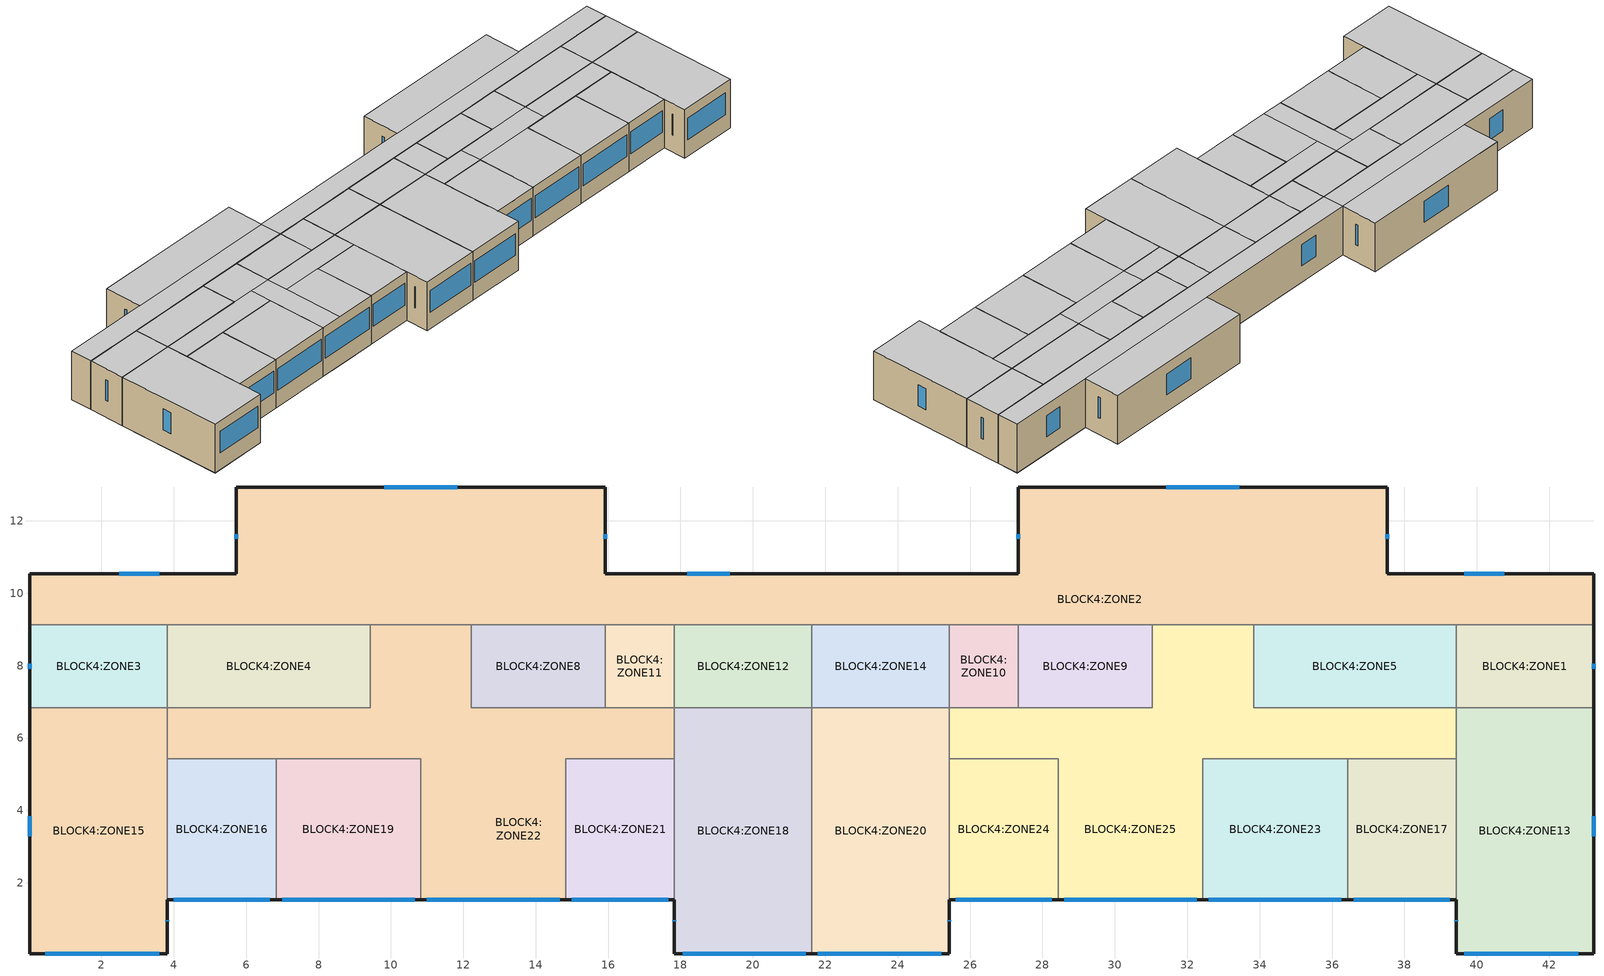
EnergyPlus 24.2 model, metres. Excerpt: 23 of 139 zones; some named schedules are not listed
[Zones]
BLOCK4:ZONE3
 floor to BLOCK3:ZONE3 (XIAN_Wenjiaoyuan_22_InternalFloor_Reversed_Rev): 3.82,6.83 0.03,6.83 0.03,9.14 3.82,9.14 z9.9
 wall outside (XIAN_Wenjiaoyuan_22_Wall): 0.03,9.14 0.03,6.83 z9.9:13.2
 wall to BLOCK4:ZONE4 (Project partition): 3.82,6.83 3.82,9.14 z9.9:13.2
 wall to BLOCK4:ZONE2 (Project partition): 3.82,9.14 0.03,9.14 z9.9:13.2
 wall to BLOCK4:ZONE15 (Project partition): 0.03,6.83 3.82,6.83 z9.9:13.2
 window (XIAN_Wenjiaoyuan_22_ExternalWindows - 1001): 0.03,8.05 0.03,7.92 z11.03:12.45
 ceiling to BLOCK5:ZONE3 (XIAN_Wenjiaoyuan_22_InternalFloor_Reversed): 0.03,6.83 3.82,6.83 3.82,9.14 0.03,9.14 z13.2
BLOCK4:ZONE4
 floor to BLOCK3:ZONE4 (XIAN_Wenjiaoyuan_22_InternalFloor_Reversed_Rev): 9.43,6.83 3.82,6.83 3.82,9.14 9.43,9.14 z9.9
 wall to BLOCK4:ZONE22 (Project partition_Rev): 3.82,6.83 9.43,6.83 9.43,9.14 z9.9:13.2
 wall to BLOCK4:ZONE2 (Project partition): 9.43,9.14 3.82,9.14 z9.9:13.2
 ceiling to BLOCK5:ZONE4 (XIAN_Wenjiaoyuan_22_InternalFloor_Reversed): 3.82,6.83 9.43,6.83 9.43,9.14 3.82,9.14 z13.2
BLOCK4:ZONE22
 floor to BLOCK3:ZONE22 (XIAN_Wenjiaoyuan_22_InternalFloor_Reversed_Rev): 14.83,1.53 12.23,1.53 12.23,5.43 14.83,5.43 z9.9; 17.83,5.43 12.23,5.43 12.23,6.83 17.83,6.83 z9.9; 12.23,6.83 9.43,6.83 9.43,9.14 12.23,9.14 z9.9; 10.83,5.43 3.82,5.43 3.82,6.83 10.82,6.83 z9.9; 12.23,1.53 10.83,1.53 10.82,6.83 12.23,6.83 z9.9
 wall outside (XIAN_Wenjiaoyuan_22_Wall): 10.83,1.53 14.83,1.53 z9.9:13.2
 wall to BLOCK4:ZONE8 (Project partition): 15.93,6.83 12.23,6.83 12.23,9.14 z9.9:13.2
 wall to BLOCK4:ZONE2 (Project partition): 12.23,9.14 9.43,9.14 z9.9:13.2
 wall to BLOCK4:ZONE15 (Project partition): 3.82,6.83 3.82,5.43 z9.9:13.2
 wall to BLOCK4:ZONE16 (Project partition): 3.82,5.43 6.83,5.43 z9.9:13.2
 wall to BLOCK4:ZONE19 (Project partition): 6.83,5.43 10.83,5.43 10.83,1.53 z9.9:13.2
 wall to BLOCK4:ZONE21 (Project partition): 14.83,1.53 14.83,5.43 17.83,5.43 z9.9:13.2
 wall to BLOCK4:ZONE18 (Project partition): 17.83,5.43 17.83,6.83 z9.9:13.2
 wall to BLOCK4:ZONE11 (Project partition): 17.83,6.83 15.93,6.83 z9.9:13.2
 window (XIAN_Wenjiaoyuan_22_ExternalWindows - 1001): 11,1.53 14.66,1.53 z11.03:12.5
 ceiling to BLOCK5:ZONE22 (XIAN_Wenjiaoyuan_22_InternalFloor_Reversed): 12.23,1.53 14.83,1.53 14.83,5.43 12.23,5.43 z13.2; 12.23,5.43 17.83,5.43 17.83,6.83 12.23,6.83 z13.2; 9.43,6.83 12.23,6.83 12.23,9.14 9.43,9.14 z13.2; 3.82,5.43 10.83,5.43 10.82,6.83 3.82,6.83 z13.2; 10.83,1.53 12.23,1.53 12.23,6.83 10.82,6.83 z13.2
BLOCK4:ZONE8
 floor to BLOCK3:ZONE8 (XIAN_Wenjiaoyuan_22_InternalFloor_Reversed_Rev): 15.93,6.83 12.23,6.83 12.23,9.14 15.93,9.14 z9.9
 wall to BLOCK4:ZONE11 (Project partition): 15.93,6.83 15.93,9.14 z9.9:13.2
 wall to BLOCK4:ZONE2 (Project partition): 15.93,9.14 12.23,9.14 z9.9:13.2
 ceiling to BLOCK5:ZONE8 (XIAN_Wenjiaoyuan_22_InternalFloor_Reversed): 12.23,6.83 15.93,6.83 15.93,9.14 12.23,9.14 z13.2
BLOCK4:ZONE11
 floor to BLOCK3:ZONE11 (XIAN_Wenjiaoyuan_22_InternalFloor_Reversed_Rev): 17.83,6.83 15.93,6.83 15.93,9.14 17.83,9.14 z9.9
 wall to BLOCK4:ZONE12 (Project partition): 17.83,6.83 17.83,9.14 z9.9:13.2
 wall to BLOCK4:ZONE2 (Project partition): 17.83,9.14 15.93,9.14 z9.9:13.2
 ceiling to BLOCK5:ZONE11 (XIAN_Wenjiaoyuan_22_InternalFloor_Reversed): 15.93,6.83 17.83,6.83 17.83,9.14 15.93,9.14 z13.2
BLOCK4:ZONE12
 floor to BLOCK3:ZONE12 (XIAN_Wenjiaoyuan_22_InternalFloor_Reversed_Rev): 21.63,6.83 17.83,6.83 17.83,9.14 21.63,9.14 z9.9
 wall to BLOCK4:ZONE14 (Project partition): 21.63,6.83 21.63,9.14 z9.9:13.2
 wall to BLOCK4:ZONE2 (Project partition): 21.63,9.14 17.83,9.14 z9.9:13.2
 wall to BLOCK4:ZONE18 (Project partition): 17.83,6.83 21.63,6.83 z9.9:13.2
 ceiling to BLOCK5:ZONE12 (XIAN_Wenjiaoyuan_22_InternalFloor_Reversed): 17.83,6.83 21.63,6.83 21.63,9.14 17.83,9.14 z13.2
BLOCK4:ZONE14
 floor to BLOCK3:ZONE14 (XIAN_Wenjiaoyuan_22_InternalFloor_Reversed_Rev): 25.43,6.83 21.63,6.83 21.63,9.14 25.43,9.14 z9.9
 wall to BLOCK4:ZONE10 (Project partition): 25.43,6.83 25.43,9.14 z9.9:13.2
 wall to BLOCK4:ZONE2 (Project partition): 25.43,9.14 21.63,9.14 z9.9:13.2
 wall to BLOCK4:ZONE20 (Project partition): 21.63,6.83 25.43,6.83 z9.9:13.2
 ceiling to BLOCK5:ZONE14 (XIAN_Wenjiaoyuan_22_InternalFloor_Reversed): 21.63,6.83 25.43,6.83 25.43,9.14 21.63,9.14 z13.2
BLOCK4:ZONE10
 floor to BLOCK3:ZONE10 (XIAN_Wenjiaoyuan_22_InternalFloor_Reversed_Rev): 27.33,6.83 25.43,6.83 25.43,9.14 27.33,9.14 z9.9
 wall to BLOCK4:ZONE9 (Project partition): 27.33,6.83 27.33,9.14 z9.9:13.2
 wall to BLOCK4:ZONE2 (Project partition): 27.33,9.14 25.43,9.14 z9.9:13.2
 wall to BLOCK4:ZONE25 (Project partition_Rev): 25.43,6.83 27.33,6.83 z9.9:13.2
 ceiling to BLOCK5:ZONE10 (XIAN_Wenjiaoyuan_22_InternalFloor_Reversed): 25.43,6.83 27.33,6.83 27.33,9.14 25.43,9.14 z13.2
BLOCK4:ZONE9
 floor to BLOCK3:ZONE9 (XIAN_Wenjiaoyuan_22_InternalFloor_Reversed_Rev): 31.03,6.83 27.33,6.83 27.33,9.14 31.03,9.14 z9.9
 wall to BLOCK4:ZONE25 (Project partition_Rev): 27.33,6.83 31.03,6.83 31.03,9.14 z9.9:13.2
 wall to BLOCK4:ZONE2 (Project partition): 31.03,9.14 27.33,9.14 z9.9:13.2
 ceiling to BLOCK5:ZONE9 (XIAN_Wenjiaoyuan_22_InternalFloor_Reversed): 27.33,6.83 31.03,6.83 31.03,9.14 27.33,9.14 z13.2
BLOCK4:ZONE25
 floor to BLOCK3:ZONE25 (XIAN_Wenjiaoyuan_22_InternalFloor_Reversed_Rev): 39.43,5.43 33.83,5.43 33.83,6.83 39.43,6.83 z9.9; 33.83,6.83 31.03,6.83 31.03,9.14 33.83,9.14 z9.9; 28.43,5.43 25.43,5.43 25.43,6.83 28.43,6.83 z9.9; 32.43,1.53 28.43,1.53 28.43,5.43 32.43,5.43 z9.9; 33.83,5.43 28.43,5.43 28.43,6.83 33.83,6.83 z9.9
 wall outside (XIAN_Wenjiaoyuan_22_Wall): 28.43,1.53 32.43,1.53 z9.9:13.2
 wall to BLOCK4:ZONE5 (Project partition): 39.43,6.83 33.83,6.83 33.83,9.14 z9.9:13.2
 wall to BLOCK4:ZONE2 (Project partition): 33.83,9.14 31.03,9.14 z9.9:13.2
 wall to BLOCK4:ZONE20 (Project partition): 25.43,6.83 25.43,5.43 z9.9:13.2
 wall to BLOCK4:ZONE24 (Project partition): 25.43,5.43 28.43,5.43 28.43,1.53 z9.9:13.2
 wall to BLOCK4:ZONE23 (Project partition): 32.43,1.53 32.43,5.43 36.43,5.43 z9.9:13.2
 wall to BLOCK4:ZONE17 (Project partition): 36.43,5.43 39.43,5.43 z9.9:13.2
 wall to BLOCK4:ZONE13 (Project partition): 39.43,5.43 39.43,6.83 z9.9:13.2
 window (XIAN_Wenjiaoyuan_22_ExternalWindows - 1001): 28.6,1.53 32.26,1.53 z11.03:12.5
 ceiling to BLOCK5:ZONE25 (XIAN_Wenjiaoyuan_22_InternalFloor_Reversed): 33.83,5.43 39.43,5.43 39.43,6.83 33.83,6.83 z13.2; 31.03,6.83 33.83,6.83 33.83,9.14 31.03,9.14 z13.2; 25.43,5.43 28.43,5.43 28.43,6.83 25.43,6.83 z13.2; 28.43,1.53 32.43,1.53 32.43,5.43 28.43,5.43 z13.2; 28.43,5.43 33.83,5.43 33.83,6.83 28.43,6.83 z13.2
BLOCK4:ZONE5
 floor to BLOCK3:ZONE5 (XIAN_Wenjiaoyuan_22_InternalFloor_Reversed_Rev): 39.43,6.83 33.83,6.83 33.83,9.14 39.43,9.14 z9.9
 wall to BLOCK4:ZONE1 (Project partition): 39.43,6.83 39.43,9.14 z9.9:13.2
 wall to BLOCK4:ZONE2 (Project partition): 39.43,9.14 33.83,9.14 z9.9:13.2
 ceiling to BLOCK5:ZONE5 (XIAN_Wenjiaoyuan_22_InternalFloor_Reversed): 33.83,6.83 39.43,6.83 39.43,9.14 33.83,9.14 z13.2
BLOCK4:ZONE1
 floor to BLOCK3:ZONE1 (XIAN_Wenjiaoyuan_22_InternalFloor_Reversed_Rev): 43.23,6.83 39.43,6.83 39.43,9.14 43.23,9.14 z9.9
 wall outside (XIAN_Wenjiaoyuan_22_Wall): 43.23,6.83 43.23,9.14 z9.9:13.2
 wall to BLOCK4:ZONE2 (Project partition): 43.23,9.14 39.43,9.14 z9.9:13.2
 wall to BLOCK4:ZONE13 (Project partition): 39.43,6.83 43.23,6.83 z9.9:13.2
 window (XIAN_Wenjiaoyuan_22_ExternalWindows - 1001): 43.23,7.92 43.23,8.05 z11.03:12.45
 ceiling to BLOCK5:ZONE1 (XIAN_Wenjiaoyuan_22_InternalFloor_Reversed): 39.43,6.83 43.23,6.83 43.23,9.14 39.43,9.14 z13.2
BLOCK4:ZONE15
 floor to BLOCK3:ZONE15 (XIAN_Wenjiaoyuan_22_InternalFloor_Reversed_Rev): 3.82,0.03 0.03,0.03 0.03,6.83 3.82,6.83 z9.9
 wall outside (XIAN_Wenjiaoyuan_22_Wall): 0.03,6.83 0.03,0.03 3.82,0.03 3.82,1.53 z9.9:13.2
 wall to BLOCK4:ZONE16 (Project partition): 3.82,1.53 3.82,5.43 z9.9:13.2
 window (XIAN_Wenjiaoyuan_22_ExternalWindows - 1001): 0.03,3.84 0.03,3.28 / 3.82,0.93 3.82,0.97 z11.03:12.45; 0.46,0.03 3.6,0.03 z11.03:12.51
 ceiling to BLOCK5:ZONE15 (XIAN_Wenjiaoyuan_22_InternalFloor_Reversed): 0.03,0.03 3.82,0.03 3.82,6.83 0.03,6.83 z13.2
BLOCK4:ZONE18
 floor to BLOCK3:ZONE18 (XIAN_Wenjiaoyuan_22_InternalFloor_Reversed_Rev): 21.63,0.03 17.83,0.03 17.83,6.83 21.63,6.83 z9.9
 wall outside (XIAN_Wenjiaoyuan_22_Wall): 17.83,1.53 17.83,0.03 21.63,0.03 z9.9:13.2
 wall to BLOCK4:ZONE20 (Project partition): 21.63,0.03 21.63,6.83 z9.9:13.2
 wall to BLOCK4:ZONE21 (Project partition): 17.83,5.43 17.83,1.53 z9.9:13.2
 window (XIAN_Wenjiaoyuan_22_ExternalWindows - 1001): 17.83,0.97 17.83,0.93 z11.03:12.45; 18.06,0.03 21.46,0.03 z11.03:12.5
 ceiling to BLOCK5:ZONE18 (XIAN_Wenjiaoyuan_22_InternalFloor_Reversed): 17.83,0.03 21.63,0.03 21.63,6.83 17.83,6.83 z13.2
BLOCK4:ZONE20
 floor to BLOCK3:ZONE20 (XIAN_Wenjiaoyuan_22_InternalFloor_Reversed_Rev): 25.43,0.03 21.63,0.03 21.63,6.83 25.43,6.83 z9.9
 wall outside (XIAN_Wenjiaoyuan_22_Wall): 21.63,0.03 25.43,0.03 25.43,1.53 z9.9:13.2
 wall to BLOCK4:ZONE24 (Project partition): 25.43,1.53 25.43,5.43 z9.9:13.2
 window (XIAN_Wenjiaoyuan_22_ExternalWindows - 1001): 21.8,0.03 25.2,0.03 z11.03:12.5; 25.43,0.93 25.43,0.97 z11.03:12.45
 ceiling to BLOCK5:ZONE20 (XIAN_Wenjiaoyuan_22_InternalFloor_Reversed): 21.63,0.03 25.43,0.03 25.43,6.83 21.63,6.83 z13.2
BLOCK4:ZONE13
 floor to BLOCK3:ZONE13 (XIAN_Wenjiaoyuan_22_InternalFloor_Reversed_Rev): 43.23,0.03 39.43,0.03 39.43,6.83 43.23,6.83 z9.9
 wall outside (XIAN_Wenjiaoyuan_22_Wall): 39.43,1.53 39.43,0.03 43.23,0.03 43.23,6.83 z9.9:13.2
 wall to BLOCK4:ZONE17 (Project partition): 39.43,5.43 39.43,1.53 z9.9:13.2
 window (XIAN_Wenjiaoyuan_22_ExternalWindows - 1001): 43.23,3.28 43.23,3.84 / 39.43,0.97 39.43,0.93 z11.03:12.45; 39.66,0.03 42.8,0.03 z11.03:12.51
 ceiling to BLOCK5:ZONE13 (XIAN_Wenjiaoyuan_22_InternalFloor_Reversed): 39.43,0.03 43.23,0.03 43.23,6.83 39.43,6.83 z13.2
BLOCK4:ZONE16
 floor to BLOCK3:ZONE16 (XIAN_Wenjiaoyuan_22_InternalFloor_Reversed_Rev): 6.83,1.53 3.82,1.53 3.82,5.43 6.83,5.43 z9.9
 wall outside (XIAN_Wenjiaoyuan_22_Wall): 3.82,1.53 6.83,1.53 z9.9:13.2
 wall to BLOCK4:ZONE19 (Project partition): 6.83,1.53 6.83,5.43 z9.9:13.2
 window (XIAN_Wenjiaoyuan_22_ExternalWindows - 1001): 3.99,1.53 6.66,1.53 z11.03:12.52
 ceiling to BLOCK5:ZONE16 (XIAN_Wenjiaoyuan_22_InternalFloor_Reversed): 3.82,1.53 6.83,1.53 6.83,5.43 3.82,5.43 z13.2
BLOCK4:ZONE19
 floor to BLOCK3:ZONE19 (XIAN_Wenjiaoyuan_22_InternalFloor_Reversed_Rev): 10.83,1.53 6.83,1.53 6.83,5.43 10.83,5.43 z9.9
 wall outside (XIAN_Wenjiaoyuan_22_Wall): 6.83,1.53 10.83,1.53 z9.9:13.2
 window (XIAN_Wenjiaoyuan_22_ExternalWindows - 1001): 7,1.53 10.66,1.53 z11.03:12.5
 ceiling to BLOCK5:ZONE19 (XIAN_Wenjiaoyuan_22_InternalFloor_Reversed): 6.83,1.53 10.83,1.53 10.83,5.43 6.83,5.43 z13.2
BLOCK4:ZONE21
 floor to BLOCK3:ZONE21 (XIAN_Wenjiaoyuan_22_InternalFloor_Reversed_Rev): 17.83,1.53 14.83,1.53 14.83,5.43 17.83,5.43 z9.9
 wall outside (XIAN_Wenjiaoyuan_22_Wall): 14.83,1.53 17.83,1.53 z9.9:13.2
 window (XIAN_Wenjiaoyuan_22_ExternalWindows - 1001): 15,1.53 17.66,1.53 z11.03:12.52
 ceiling to BLOCK5:ZONE21 (XIAN_Wenjiaoyuan_22_InternalFloor_Reversed): 14.83,1.53 17.83,1.53 17.83,5.43 14.83,5.43 z13.2
BLOCK4:ZONE24
 floor to BLOCK3:ZONE24 (XIAN_Wenjiaoyuan_22_InternalFloor_Reversed_Rev): 28.43,1.53 25.43,1.53 25.43,5.43 28.43,5.43 z9.9
 wall outside (XIAN_Wenjiaoyuan_22_Wall): 25.43,1.53 28.43,1.53 z9.9:13.2
 window (XIAN_Wenjiaoyuan_22_ExternalWindows - 1001): 25.6,1.53 28.26,1.53 z11.03:12.52
 ceiling to BLOCK5:ZONE24 (XIAN_Wenjiaoyuan_22_InternalFloor_Reversed): 25.43,1.53 28.43,1.53 28.43,5.43 25.43,5.43 z13.2
BLOCK4:ZONE23
 floor to BLOCK3:ZONE23 (XIAN_Wenjiaoyuan_22_InternalFloor_Reversed_Rev): 36.43,1.53 32.43,1.53 32.43,5.43 36.43,5.43 z9.9
 wall outside (XIAN_Wenjiaoyuan_22_Wall): 32.43,1.53 36.43,1.53 z9.9:13.2
 wall to BLOCK4:ZONE17 (Project partition): 36.43,1.53 36.43,5.43 z9.9:13.2
 window (XIAN_Wenjiaoyuan_22_ExternalWindows - 1001): 32.6,1.53 36.26,1.53 z11.03:12.5
 ceiling to BLOCK5:ZONE23 (XIAN_Wenjiaoyuan_22_InternalFloor_Reversed): 32.43,1.53 36.43,1.53 36.43,5.43 32.43,5.43 z13.2
BLOCK4:ZONE17
 floor to BLOCK3:ZONE17 (XIAN_Wenjiaoyuan_22_InternalFloor_Reversed_Rev): 39.43,1.53 36.43,1.53 36.43,5.43 39.43,5.43 z9.9
 wall outside (XIAN_Wenjiaoyuan_22_Wall): 36.43,1.53 39.43,1.53 z9.9:13.2
 window (XIAN_Wenjiaoyuan_22_ExternalWindows - 1001): 36.6,1.53 39.26,1.53 z11.03:12.52
 ceiling to BLOCK5:ZONE17 (XIAN_Wenjiaoyuan_22_InternalFloor_Reversed): 36.43,1.53 39.43,1.53 39.43,5.43 36.43,5.43 z13.2
BLOCK4:ZONE2
 floor to BLOCK3:ZONE2 (XIAN_Wenjiaoyuan_22_InternalFloor_Reversed_Rev): 37.53,10.54 27.33,10.54 27.33,12.94 37.53,12.94 z9.9; 43.23,9.14 15.93,9.14 15.93,10.54 43.23,10.54 z9.9; 15.93,10.54 5.73,10.54 5.73,12.94 15.93,12.94 z9.9; 15.93,9.14 0.03,9.14 0.03,10.54 15.93,10.54 z9.9
 wall outside (XIAN_Wenjiaoyuan_22_Wall): 43.23,9.14 43.23,10.54 37.53,10.54 37.53,12.94 27.33,12.94 27.33,10.54 15.93,10.54 15.93,12.94 5.73,12.94 5.73,10.54 0.03,10.54 0.03,9.14 z9.9:13.2
 window (XIAN_Wenjiaoyuan_22_ExternalWindows - 1001): 40.76,10.54 39.66,10.54 / 37.53,11.5 37.53,11.63 / 33.44,12.94 31.42,12.94 / 27.33,11.63 27.33,11.5 / 15.93,11.5 15.93,11.63 / 11.84,12.94 9.81,12.94 / 5.73,11.63 5.73,11.5 / 3.6,10.54 2.49,10.54 z11.03:12.45
 window x2 (XIAN_Wenjiaoyuan_22_ExternalWindows - 1001): 19.37,10.54 18.19,10.54 z11.03:12.45
 ceiling to BLOCK5:ZONE2 (XIAN_Wenjiaoyuan_22_InternalFloor_Reversed): 27.33,10.54 37.53,10.54 37.53,12.94 27.33,12.94 z13.2; 15.93,9.14 43.23,9.14 43.23,10.54 15.93,10.54 z13.2; 5.73,10.54 15.93,10.54 15.93,12.94 5.73,12.94 z13.2; 0.03,9.14 15.93,9.14 15.93,10.54 0.03,10.54 z13.2
[Site:Location]
XIAN_Wenjiaoyuan_22 (01-01:31-12)  (01-01:31-12): Latitude {deg}=34.3; Longitude {deg}=108.93; Time Zone {hr}=8; Elevation {m}=479
[Site:GroundTemperature:BuildingSurface]
18, 18, 18, 18, 18, 18, 18, 18, 18, 18, 18, 18
[Site:GroundTemperature:Deep]
14, 14, 14, 14, 14, 14, 14, 14, 14, 14, 14, 14
[Site:GroundTemperature:Shallow]
14, 14, 14, 14, 14, 14, 14, 14, 14, 14, 14, 14
[Site:GroundTemperature:FCfactorMethod]
2.95, 1.86, 3.8, 6.83, 14.77, 20.89, 25.02, 26.28, 24.14, 19.38, 13.03, 7.13
[Site:GroundReflectance]
0.2, 0.2, 0.2, 0.2, 0.2, 0.2, 0.2, 0.2, 0.2, 0.2, 0.2, 0.2
[Site:GroundReflectance:SnowModifier]
2, 2
[SizingPeriod:DesignDay] Day of Month=15; Day Type=SummerDesignDay; Humidity Condition Type=WetBulb; Barometric Pressure {Pa}=95701.4; Wind Speed {m/s}=0; Wind Direction {deg}=0; Rain Indicator=No; Snow Indicator=No; Daylight Saving Time Indicator=No; Solar Model Indicator=ASHRAEClearSky; Sky Clearness=0.98
Name | Month | Maximum Dry-Bulb Temperature {C} | Daily Dry-Bulb Temperature Range {deltaC} | Wetbulb or DewPoint at Maximum Dry-Bulb {C}
Summer Design Day in XIAN_Wenjiaoyuan_22 (01-01:31-12) Jun | 6 | 38.1 | 15 | 20.8
Summer Design Day in XIAN_Wenjiaoyuan_22 (01-01:31-12) Jul | 7 | 37.8 | 12.1 | 24
Summer Design Day in XIAN_Wenjiaoyuan_22 (01-01:31-12) Aug | 8 | 36 | 10.7 | 25.3
Summer Design Day in XIAN_Wenjiaoyuan_22 (01-01:31-12) Sep | 9 | 34.2 | 12.2 | 23.4
[Site:Precipitation]
Precipitation Model Type=ScheduleAndDesignLevel; Design Level for Total Annual Precipitation {m/yr}=0.75; Precipitation Rates Schedule=Site Precipitation Schedule; Average Total Annual Precipitation {m/yr}=0.75
[Building]
Building 1: North Axis {deg}=0; Terrain=Suburbs; Loads Convergence Tolerance Value {W}=.04; Temperature Convergence Tolerance Value {deltaC}=.4; Solar Distribution=FullExterior; Maximum Number of Warmup Days=25; Minimum Number of Warmup Days=6
[Material:NoMass] Roughness=Rough; Thermal Resistance {m2-K/W}=.15; Thermal Absorptance=0.9; Solar Absorptance=0.7; Visible Absorptance=0.7
5_RVAL_2; 6_RVAL_2
[Construction]
XIAN_Wenjiaoyuan_22_InternalFloor_Reversed: XIAN_Wenjiaoyuan_22_InternalFloor_1_.02, XIAN_Wenjiaoyuan_22_InternalFloor_3_.1, XIAN_Wenjiaoyuan_22_InternalFloor_2_.12, XIAN_Wenjiaoyuan_22_InternalFloor_1_.03, XIAN_Wenjiaoyuan_22_InternalFloor_1_.02
XIAN_Wenjiaoyuan_22_InternalFloor_Reversed_Rev: XIAN_Wenjiaoyuan_22_InternalFloor_1_.02, XIAN_Wenjiaoyuan_22_InternalFloor_1_.03, XIAN_Wenjiaoyuan_22_InternalFloor_2_.12, XIAN_Wenjiaoyuan_22_InternalFloor_3_.1, XIAN_Wenjiaoyuan_22_InternalFloor_1_.02
Project partition: Gypsum Plasterboard_.025, 5_RVAL_2, Gypsum Plasterboard_.025
Project partition_Rev: Gypsum Plasterboard_.025, 6_RVAL_2, Gypsum Plasterboard_.025
XIAN_Wenjiaoyuan_22_Wall: XIAN_Wenjiaoyuan_22_Wall_1_.1, XIAN_Wenjiaoyuan_22_Wall_2_.02, XIAN_Wenjiaoyuan_22_Wall_3_.2, XIAN_Wenjiaoyuan_22_Wall_4_.015
XIAN_Wenjiaoyuan_22_ExternalWindows - 1001: Simple XIAN_Wenjiaoyuan_22_ExternalWindows - 1001
[Material] Roughness=Rough
Name | Thickness {m} | Conductivity {W/m-K} | Density {kg/m3} | Specific Heat {J/kg-K} | Thermal Absorptance | Solar Absorptance | Visible Absorptance
XIAN_Wenjiaoyuan_22_InternalFloor_1_.02 | .02 | 1.28 | 2100 | 840 | .9 | .6 | .6
XIAN_Wenjiaoyuan_22_InternalFloor_3_.1 | .1 | .041 | 500 | 840 | .9 | .6 | .6
XIAN_Wenjiaoyuan_22_InternalFloor_2_.12 | .12 | 1.74 | 500 | 840 | .9 | .6 | .6
XIAN_Wenjiaoyuan_22_InternalFloor_1_.03 | .03 | 1.28 | 2100 | 840 | .9 | .6 | .6
Gypsum Plasterboard_.025 | .025 | 0.25 | 900 | 1000 | 0.9 | 0.5 | 0.5
XIAN_Wenjiaoyuan_22_Wall_1_.1 | .1 | .041 | 1700 | 800 | .9 | .7 | .7
XIAN_Wenjiaoyuan_22_Wall_2_.02 | .02 | 1.28 | 35 | 1400 | .9 | .6 | .6
XIAN_Wenjiaoyuan_22_Wall_3_.2 | .2 | 1.74 | 1400 | 1000 | .9 | .6 | .6
XIAN_Wenjiaoyuan_22_Wall_4_.015 | .015 | 1.28 | 1000 | 1000 | .9 | .5 | .5
[WindowMaterial:SimpleGlazingSystem]
Simple XIAN_Wenjiaoyuan_22_ExternalWindows - 1001: U-Factor {W/m2-K}=1.76; Solar Heat Gain Coefficient=.33; Visible Transmittance=.8
[Zone] Type=1; Multiplier=1; Zone Inside Convection Algorithm=TARP; Part of Total Floor Area=Yes
Name | Volume {m3} | Floor Area {m2}
BLOCK4:ZONE3 | 21.9668 | 7.2979
BLOCK4:ZONE4 | 35.3248 | 11.7358
BLOCK4:ZONE22 | 112.6766 | 37.4341
BLOCK4:ZONE8 | 23.0076 | 7.6437
BLOCK4:ZONE11 | 11.3642 | 3.7755
BLOCK4:ZONE12 | 23.6386 | 7.8533
BLOCK4:ZONE14 | 23.6692 | 7.8635
BLOCK4:ZONE10 | 11.3336 | 3.7653
BLOCK4:ZONE9 | 23.0384 | 7.6539
BLOCK4:ZONE25 | 112.6033 | 37.4097
BLOCK4:ZONE5 | 35.2967 | 11.7265
BLOCK4:ZONE1 | 21.96 | 7.2957
BLOCK4:ZONE15 | 64.0793 | 21.2888
BLOCK4:ZONE18 | 69.0619 | 22.9441
BLOCK4:ZONE20 | 69.1091 | 22.9598
BLOCK4:ZONE13 | 64.0591 | 21.2821
BLOCK4:ZONE16 | 29.9622 | 9.9542
BLOCK4:ZONE19 | 40.4119 | 13.4259
BLOCK4:ZONE21 | 29.919 | 9.9399
BLOCK4:ZONE24 | 29.9377 | 9.9461
BLOCK4:ZONE23 | 40.442 | 13.4359
BLOCK4:ZONE17 | 29.9297 | 9.9434
BLOCK4:ZONE2 | 264.3602 | 87.8273
[PEOPLE] Number of People Calculation Method=People/Area; Fraction Radiant=.3; Sensible Heat Fraction=AutoCalculate; Carbon Dioxide Generation Rate {m3/s-W}=3.82e-08; Enable ASHRAE 55 Comfort Warnings=No; Mean Radiant Temperature Calculation Type=EnclosureAveraged; Work Efficiency Schedule=Work efficiency; Clothing Insulation Calculation Method=ClothingInsulationSchedule; Air Velocity Schedule=Default Air Velocity for Comfort Calculations
Name | Zone or ZoneList or Space or SpaceList | Number of People Schedule | People per Floor Area {person/m2} | Activity Level Schedule | Clothing Insulation Schedule
People BLOCK4:ZONE3 | BLOCK4:ZONE3 | Dwell_DomBath_Occ | 0.0187368 | Activity Schedule 6284 | Clothing Schedule 6284
People BLOCK4:ZONE4 | BLOCK4:ZONE4 | Dwell_DomKitchen_Occ | 0.0237037 | Activity Schedule 6291 | Clothing Schedule 6291
People BLOCK4:ZONE22 | BLOCK4:ZONE22 | Dwell_DomLounge_Occ | 0.0187563 | Activity Schedule 6298 | Clothing Schedule 6298
People BLOCK4:ZONE8 | BLOCK4:ZONE8 | Dwell_DomBed_Occ | 0.0229388 | Activity Schedule 6315 | Clothing Schedule 6315
People BLOCK4:ZONE11 | BLOCK4:ZONE11 | Dwell_DomToilet_Occ | 0.0243172 | Activity Schedule 6322 | Clothing Schedule 6322
People BLOCK4:ZONE12 | BLOCK4:ZONE12 | Dwell_DomBath_Occ | 0.0187368 | Activity Schedule 6329 | Clothing Schedule 6329
People BLOCK4:ZONE14 | BLOCK4:ZONE14 | Dwell_DomBath_Occ | 0.0187368 | Activity Schedule 6336 | Clothing Schedule 6336
People BLOCK4:ZONE10 | BLOCK4:ZONE10 | Dwell_DomToilet_Occ | 0.0243172 | Activity Schedule 6343 | Clothing Schedule 6343
People BLOCK4:ZONE9 | BLOCK4:ZONE9 | Dwell_DomBed_Occ | 0.0229388 | Activity Schedule 6350 | Clothing Schedule 6350
People BLOCK4:ZONE25 | BLOCK4:ZONE25 | Dwell_DomLounge_Occ | 0.0187563 | Activity Schedule 6357 | Clothing Schedule 6357
People BLOCK4:ZONE5 | BLOCK4:ZONE5 | Dwell_DomKitchen_Occ | 0.0237037 | Activity Schedule 6374 | Clothing Schedule 6374
People BLOCK4:ZONE1 | BLOCK4:ZONE1 | Dwell_DomBath_Occ | 0.0187368 | Activity Schedule 6381 | Clothing Schedule 6381
People BLOCK4:ZONE15 | BLOCK4:ZONE15 | Dwell_DomBed_Occ | 0.0229388 | Activity Schedule 6388 | Clothing Schedule 6388
People BLOCK4:ZONE18 | BLOCK4:ZONE18 | Dwell_DomBed_Occ | 0.0229388 | Activity Schedule 6397 | Clothing Schedule 6397
People BLOCK4:ZONE20 | BLOCK4:ZONE20 | Dwell_DomBed_Occ | 0.0229388 | Activity Schedule 6406 | Clothing Schedule 6406
People BLOCK4:ZONE13 | BLOCK4:ZONE13 | Dwell_DomBed_Occ | 0.0229388 | Activity Schedule 6415 | Clothing Schedule 6415
People BLOCK4:ZONE16 | BLOCK4:ZONE16 | Dwell_DomBed_Occ | 0.0229388 | Activity Schedule 6424 | Clothing Schedule 6424
People BLOCK4:ZONE19 | BLOCK4:ZONE19 | Dwell_DomDining_Occ | .0169163 | Activity Schedule 6431 | Clothing Schedule 6431
People BLOCK4:ZONE21 | BLOCK4:ZONE21 | Dwell_DomBed_Occ | 0.0229388 | Activity Schedule 6438 | Clothing Schedule 6438
People BLOCK4:ZONE24 | BLOCK4:ZONE24 | Dwell_DomBed_Occ | 0.0229388 | Activity Schedule 6445 | Clothing Schedule 6445
People BLOCK4:ZONE23 | BLOCK4:ZONE23 | Dwell_DomDining_Occ | .0169163 | Activity Schedule 6452 | Clothing Schedule 6452
People BLOCK4:ZONE17 | BLOCK4:ZONE17 | Dwell_DomBed_Occ | 0.0229388 | Activity Schedule 6459 | Clothing Schedule 6459
[Lights] Design Level Calculation Method=Watts/Area; Return Air Fraction=0; Fraction Radiant=.42; Fraction Visible=.18; Fraction Replaceable=1
Name | Zone or ZoneList or Space or SpaceList | Schedule | Watts per Floor Area {W/m2}
BLOCK4:ZONE3 General lighting | BLOCK4:ZONE3 | Dwell_DomBath_Light | 7.5
BLOCK4:ZONE4 General lighting | BLOCK4:ZONE4 | Dwell_DomKitchen_Light | 7.5
BLOCK4:ZONE22 General lighting | BLOCK4:ZONE22 | Dwell_DomLounge_Light | 2.5
BLOCK4:ZONE8 General lighting | BLOCK4:ZONE8 | Dwell_DomBed_Light | 5
BLOCK4:ZONE11 General lighting | BLOCK4:ZONE11 | Dwell_DomToilet_Light | 5
BLOCK4:ZONE12 General lighting | BLOCK4:ZONE12 | Dwell_DomBath_Light | 7.5
BLOCK4:ZONE14 General lighting | BLOCK4:ZONE14 | Dwell_DomBath_Light | 7.5
BLOCK4:ZONE10 General lighting | BLOCK4:ZONE10 | Dwell_DomToilet_Light | 5
BLOCK4:ZONE9 General lighting | BLOCK4:ZONE9 | Dwell_DomBed_Light | 5
BLOCK4:ZONE25 General lighting | BLOCK4:ZONE25 | Dwell_DomLounge_Light | 2.5
BLOCK4:ZONE5 General lighting | BLOCK4:ZONE5 | Dwell_DomKitchen_Light | 7.5
BLOCK4:ZONE1 General lighting | BLOCK4:ZONE1 | Dwell_DomBath_Light | 7.5
BLOCK4:ZONE15 General lighting | BLOCK4:ZONE15 | Dwell_DomBed_Light | 5
BLOCK4:ZONE18 General lighting | BLOCK4:ZONE18 | Dwell_DomBed_Light | 5
BLOCK4:ZONE20 General lighting | BLOCK4:ZONE20 | Dwell_DomBed_Light | 5
BLOCK4:ZONE13 General lighting | BLOCK4:ZONE13 | Dwell_DomBed_Light | 5
BLOCK4:ZONE16 General lighting | BLOCK4:ZONE16 | Dwell_DomBed_Light | 5
BLOCK4:ZONE19 General lighting | BLOCK4:ZONE19 | Dwell_DomDining_Light | 2.5
BLOCK4:ZONE21 General lighting | BLOCK4:ZONE21 | Dwell_DomBed_Light | 5
BLOCK4:ZONE24 General lighting | BLOCK4:ZONE24 | Dwell_DomBed_Light | 5
BLOCK4:ZONE23 General lighting | BLOCK4:ZONE23 | Dwell_DomDining_Light | 2.5
BLOCK4:ZONE17 General lighting | BLOCK4:ZONE17 | Dwell_DomBed_Light | 5
BLOCK4:ZONE2 General lighting | BLOCK4:ZONE2 | 8:00 - 18:00 Mon - Sat | 7.5
[OtherEquipment] Fuel Type=Electricity; Design Level Calculation Method=Watts/Area; Fraction Latent=0; Fraction Radiant=.2; Fraction Lost=0; Carbon Dioxide Generation Rate {m3/s-W}=0
Name | Zone or ZoneList or Space or SpaceList | Schedule | Power per Floor Area {W/m2}
BLOCK4:ZONE3 Equipment gain | BLOCK4:ZONE3 | Dwell_DomBath_Equip | 1.67
BLOCK4:ZONE4 Equipment gain | BLOCK4:ZONE4 | Dwell_DomKitchen_Equip | 30.28
BLOCK4:ZONE22 Equipment gain | BLOCK4:ZONE22 | Dwell_DomLounge_Equip | 3.9
BLOCK4:ZONE8 Equipment gain | BLOCK4:ZONE8 | Dwell_DomBed_Equip | 3.58
BLOCK4:ZONE11 Equipment gain | BLOCK4:ZONE11 | Dwell_DomToilet_Equip | 1.61
BLOCK4:ZONE12 Equipment gain | BLOCK4:ZONE12 | Dwell_DomBath_Equip | 1.67
BLOCK4:ZONE14 Equipment gain | BLOCK4:ZONE14 | Dwell_DomBath_Equip | 1.67
BLOCK4:ZONE10 Equipment gain | BLOCK4:ZONE10 | Dwell_DomToilet_Equip | 1.61
BLOCK4:ZONE9 Equipment gain | BLOCK4:ZONE9 | Dwell_DomBed_Equip | 3.58
BLOCK4:ZONE25 Equipment gain | BLOCK4:ZONE25 | Dwell_DomLounge_Equip | 3.9
BLOCK4:ZONE5 Equipment gain | BLOCK4:ZONE5 | Dwell_DomKitchen_Equip | 30.28
BLOCK4:ZONE1 Equipment gain | BLOCK4:ZONE1 | Dwell_DomBath_Equip | 1.67
BLOCK4:ZONE15 Equipment gain | BLOCK4:ZONE15 | Dwell_DomBed_Equip | 3.58
BLOCK4:ZONE18 Equipment gain | BLOCK4:ZONE18 | Dwell_DomBed_Equip | 3.58
BLOCK4:ZONE20 Equipment gain | BLOCK4:ZONE20 | Dwell_DomBed_Equip | 3.58
BLOCK4:ZONE13 Equipment gain | BLOCK4:ZONE13 | Dwell_DomBed_Equip | 3.58
BLOCK4:ZONE16 Equipment gain | BLOCK4:ZONE16 | Dwell_DomBed_Equip | 3.58
BLOCK4:ZONE19 Equipment gain | BLOCK4:ZONE19 | Dwell_DomDining_Equip | 3.06
BLOCK4:ZONE21 Equipment gain | BLOCK4:ZONE21 | Dwell_DomBed_Equip | 3.58
BLOCK4:ZONE24 Equipment gain | BLOCK4:ZONE24 | Dwell_DomBed_Equip | 3.58
BLOCK4:ZONE23 Equipment gain | BLOCK4:ZONE23 | Dwell_DomDining_Equip | 3.06
BLOCK4:ZONE17 Equipment gain | BLOCK4:ZONE17 | Dwell_DomBed_Equip | 3.58
[ZoneInfiltration:DesignFlowRate] Schedule=On 24/7; Design Flow Rate Calculation Method=Flow/zone; Constant Term Coefficient=1; Temperature Term Coefficient=0; Velocity Term Coefficient=0; Velocity Squared Term Coefficient=0
Name | Zone or ZoneList or Space or SpaceList | Design Flow Rate {m3/s}
BLOCK4:ZONE3 Infiltration | BLOCK4:ZONE3 | .004271
BLOCK4:ZONE4 Infiltration | BLOCK4:ZONE4 | .006869
BLOCK4:ZONE22 Infiltration | BLOCK4:ZONE22 | .021909
BLOCK4:ZONE8 Infiltration | BLOCK4:ZONE8 | .004474
BLOCK4:ZONE11 Infiltration | BLOCK4:ZONE11 | .00221
BLOCK4:ZONE12 Infiltration | BLOCK4:ZONE12 | .004596
BLOCK4:ZONE14 Infiltration | BLOCK4:ZONE14 | .004602
BLOCK4:ZONE10 Infiltration | BLOCK4:ZONE10 | .002204
BLOCK4:ZONE9 Infiltration | BLOCK4:ZONE9 | .00448
BLOCK4:ZONE25 Infiltration | BLOCK4:ZONE25 | .021895
BLOCK4:ZONE5 Infiltration | BLOCK4:ZONE5 | .006863
BLOCK4:ZONE1 Infiltration | BLOCK4:ZONE1 | .00427
BLOCK4:ZONE15 Infiltration | BLOCK4:ZONE15 | .01246
BLOCK4:ZONE18 Infiltration | BLOCK4:ZONE18 | .013429
BLOCK4:ZONE20 Infiltration | BLOCK4:ZONE20 | .013438
BLOCK4:ZONE13 Infiltration | BLOCK4:ZONE13 | .012456
BLOCK4:ZONE16 Infiltration | BLOCK4:ZONE16 | .005826
BLOCK4:ZONE19 Infiltration | BLOCK4:ZONE19 | .007858
BLOCK4:ZONE21 Infiltration | BLOCK4:ZONE21 | .005818
BLOCK4:ZONE24 Infiltration | BLOCK4:ZONE24 | .005821
BLOCK4:ZONE23 Infiltration | BLOCK4:ZONE23 | .007864
BLOCK4:ZONE17 Infiltration | BLOCK4:ZONE17 | .00582
BLOCK4:ZONE2 Infiltration | BLOCK4:ZONE2 | .051403
[Sizing:Zone] Zone Cooling Design Supply Air Temperature Input Method=SupplyAirTemperature; Zone Cooling Design Supply Air Temperature {C}=12; Zone Cooling Design Supply Air Temperature Difference {deltaC}=0; Zone Heating Design Supply Air Temperature Input Method=SupplyAirTemperature; Zone Heating Design Supply Air Temperature {C}=35; Zone Heating Design Supply Air Temperature Difference {deltaC}=0; Zone Cooling Design Supply Air Humidity Ratio {kgWater/kgDryAir}=0.0077; Zone Heating Design Supply Air Humidity Ratio {kgWater/kgDryAir}=0.0156; Zone Heating Sizing Factor=1.25; Zone Cooling Sizing Factor=1.15; Cooling Design Air Flow Method=DesignDay; Cooling Minimum Air Flow Fraction=0; Heating Design Air Flow Method=DesignDay; Zone Load Sizing Method=Sensible Load Only No Latent Load; Zone Latent Cooling Design Supply Air Humidity Ratio Input Method=HumidityRatioDifference; Zone Cooling Design Supply Air Humidity Ratio Difference {kgWater/kgDryAir}=0.005; Zone Latent Heating Design Supply Air Humidity Ratio Input Method=HumidityRatioDifference; Zone Humidification Design Supply Air Humidity Ratio Difference {kgWater/kgDryAir}=0.005
Name | Design Specification Outdoor Air Object | Design Specification Zone Air Distribution Object
BLOCK4:ZONE3 | BLOCK4:ZONE3 | BLOCK4:ZONE3
BLOCK4:ZONE4 | BLOCK4:ZONE4 | BLOCK4:ZONE4
BLOCK4:ZONE22 | BLOCK4:ZONE22 | BLOCK4:ZONE22
BLOCK4:ZONE8 | BLOCK4:ZONE8 | BLOCK4:ZONE8
BLOCK4:ZONE11 | BLOCK4:ZONE11 | BLOCK4:ZONE11
BLOCK4:ZONE12 | BLOCK4:ZONE12 | BLOCK4:ZONE12
BLOCK4:ZONE14 | BLOCK4:ZONE14 | BLOCK4:ZONE14
BLOCK4:ZONE10 | BLOCK4:ZONE10 | BLOCK4:ZONE10
BLOCK4:ZONE9 | BLOCK4:ZONE9 | BLOCK4:ZONE9
BLOCK4:ZONE25 | BLOCK4:ZONE25 | BLOCK4:ZONE25
BLOCK4:ZONE5 | BLOCK4:ZONE5 | BLOCK4:ZONE5
BLOCK4:ZONE1 | BLOCK4:ZONE1 | BLOCK4:ZONE1
BLOCK4:ZONE15 | BLOCK4:ZONE15 | BLOCK4:ZONE15
BLOCK4:ZONE18 | BLOCK4:ZONE18 | BLOCK4:ZONE18
BLOCK4:ZONE20 | BLOCK4:ZONE20 | BLOCK4:ZONE20
BLOCK4:ZONE13 | BLOCK4:ZONE13 | BLOCK4:ZONE13
BLOCK4:ZONE16 | BLOCK4:ZONE16 | BLOCK4:ZONE16
BLOCK4:ZONE19 | BLOCK4:ZONE19 | BLOCK4:ZONE19
BLOCK4:ZONE21 | BLOCK4:ZONE21 | BLOCK4:ZONE21
BLOCK4:ZONE24 | BLOCK4:ZONE24 | BLOCK4:ZONE24
BLOCK4:ZONE23 | BLOCK4:ZONE23 | BLOCK4:ZONE23
BLOCK4:ZONE17 | BLOCK4:ZONE17 | BLOCK4:ZONE17
BLOCK4:ZONE2 | BLOCK4:ZONE2 | BLOCK4:ZONE2
[DesignSpecification:ZoneAirDistribution] Zone Air Distribution Effectiveness in Cooling Mode=1; Zone Air Distribution Effectiveness in Heating Mode=1
BLOCK4:ZONE3; BLOCK4:ZONE4; BLOCK4:ZONE22; BLOCK4:ZONE8; BLOCK4:ZONE11; BLOCK4:ZONE12; BLOCK4:ZONE14; BLOCK4:ZONE10; BLOCK4:ZONE9; BLOCK4:ZONE25; BLOCK4:ZONE5; BLOCK4:ZONE1; BLOCK4:ZONE15; BLOCK4:ZONE18; BLOCK4:ZONE20; BLOCK4:ZONE13; BLOCK4:ZONE16; BLOCK4:ZONE19; BLOCK4:ZONE21; BLOCK4:ZONE24; BLOCK4:ZONE23; BLOCK4:ZONE17; BLOCK4:ZONE2
[DesignSpecification:OutdoorAir] Outdoor Air Method=Sum; Outdoor Air Flow per Zone {m3/s}=0; Outdoor Air Flow Air Changes per Hour {1/hr}=0
Name | Outdoor Air Flow per Person {m3/s-person} | Outdoor Air Flow per Zone Floor Area {m3/s-m2} | Outdoor Air Schedule
BLOCK4:ZONE3; BLOCK4:ZONE12; BLOCK4:ZONE14; BLOCK4:ZONE1 | .012 | 0 | Dwell_DomBath_Occ
BLOCK4:ZONE4; BLOCK4:ZONE5 | .012 | 0 | Dwell_DomKitchen_Occ
BLOCK4:ZONE22; BLOCK4:ZONE25 | .01 | 0 | Dwell_DomLounge_Occ
BLOCK4:ZONE8; BLOCK4:ZONE9; BLOCK4:ZONE15; BLOCK4:ZONE18; BLOCK4:ZONE20; BLOCK4:ZONE13; BLOCK4:ZONE16; BLOCK4:ZONE21; BLOCK4:ZONE24; BLOCK4:ZONE17 | .01 | 0 | Dwell_DomBed_Occ
BLOCK4:ZONE11; BLOCK4:ZONE10 | .012 | 0 | Dwell_DomToilet_Occ
BLOCK4:ZONE19; BLOCK4:ZONE23 | .01 | 0 | Dwell_DomDining_Occ
BLOCK4:ZONE2 | .004 | .001 | Off 24/7
[ZoneControl:Thermostat] Control Type Schedule=Zone Control Type Sched
Name | Zone or ZoneList | Control 1
BLOCK4:ZONE3 Thermostat | BLOCK4:ZONE3 | Dual Setpoint - Zone BLOCK4:ZONE3
BLOCK4:ZONE4 Thermostat | BLOCK4:ZONE4 | Dual Setpoint - Zone BLOCK4:ZONE4
BLOCK4:ZONE22 Thermostat | BLOCK4:ZONE22 | Dual Setpoint - Zone BLOCK4:ZONE22
BLOCK4:ZONE8 Thermostat | BLOCK4:ZONE8 | Dual Setpoint - Zone BLOCK4:ZONE8
BLOCK4:ZONE11 Thermostat | BLOCK4:ZONE11 | Dual Setpoint - Zone BLOCK4:ZONE11
BLOCK4:ZONE12 Thermostat | BLOCK4:ZONE12 | Dual Setpoint - Zone BLOCK4:ZONE12
BLOCK4:ZONE14 Thermostat | BLOCK4:ZONE14 | Dual Setpoint - Zone BLOCK4:ZONE14
BLOCK4:ZONE10 Thermostat | BLOCK4:ZONE10 | Dual Setpoint - Zone BLOCK4:ZONE10
BLOCK4:ZONE9 Thermostat | BLOCK4:ZONE9 | Dual Setpoint - Zone BLOCK4:ZONE9
BLOCK4:ZONE25 Thermostat | BLOCK4:ZONE25 | Dual Setpoint - Zone BLOCK4:ZONE25
BLOCK4:ZONE5 Thermostat | BLOCK4:ZONE5 | Dual Setpoint - Zone BLOCK4:ZONE5
BLOCK4:ZONE1 Thermostat | BLOCK4:ZONE1 | Dual Setpoint - Zone BLOCK4:ZONE1
BLOCK4:ZONE15 Thermostat | BLOCK4:ZONE15 | Dual Setpoint - Zone BLOCK4:ZONE15
BLOCK4:ZONE18 Thermostat | BLOCK4:ZONE18 | Dual Setpoint - Zone BLOCK4:ZONE18
BLOCK4:ZONE20 Thermostat | BLOCK4:ZONE20 | Dual Setpoint - Zone BLOCK4:ZONE20
BLOCK4:ZONE13 Thermostat | BLOCK4:ZONE13 | Dual Setpoint - Zone BLOCK4:ZONE13
BLOCK4:ZONE16 Thermostat | BLOCK4:ZONE16 | Dual Setpoint - Zone BLOCK4:ZONE16
BLOCK4:ZONE19 Thermostat | BLOCK4:ZONE19 | Dual Setpoint - Zone BLOCK4:ZONE19
BLOCK4:ZONE21 Thermostat | BLOCK4:ZONE21 | Dual Setpoint - Zone BLOCK4:ZONE21
BLOCK4:ZONE24 Thermostat | BLOCK4:ZONE24 | Dual Setpoint - Zone BLOCK4:ZONE24
BLOCK4:ZONE23 Thermostat | BLOCK4:ZONE23 | Dual Setpoint - Zone BLOCK4:ZONE23
BLOCK4:ZONE17 Thermostat | BLOCK4:ZONE17 | Dual Setpoint - Zone BLOCK4:ZONE17
BLOCK4:ZONE2 Thermostat | BLOCK4:ZONE2 | Dual Setpoint - Zone BLOCK4:ZONE2
[ThermostatSetpoint:DualSetpoint]
Name | Heating Setpoint Temperature Schedule | Cooling Setpoint Temperature Schedule
Dual Setpoint - Zone BLOCK4:ZONE3 | BLOCK4:ZONE3 Heating Setpoint Schedule | BLOCK4:ZONE3 Cooling SP Sch
Dual Setpoint - Zone BLOCK4:ZONE4 | BLOCK4:ZONE4 Heating Setpoint Schedule | BLOCK4:ZONE4 Cooling SP Sch
Dual Setpoint - Zone BLOCK4:ZONE22 | BLOCK4:ZONE22 Heating Setpoint Schedule | BLOCK4:ZONE22 Cooling SP Sch
Dual Setpoint - Zone BLOCK4:ZONE8 | BLOCK4:ZONE8 Heating Setpoint Schedule | BLOCK4:ZONE8 Cooling SP Sch
Dual Setpoint - Zone BLOCK4:ZONE11 | BLOCK4:ZONE11 Heating Setpoint Schedule | BLOCK4:ZONE11 Cooling SP Sch
Dual Setpoint - Zone BLOCK4:ZONE12 | BLOCK4:ZONE12 Heating Setpoint Schedule | BLOCK4:ZONE12 Cooling SP Sch
Dual Setpoint - Zone BLOCK4:ZONE14 | BLOCK4:ZONE14 Heating Setpoint Schedule | BLOCK4:ZONE14 Cooling SP Sch
Dual Setpoint - Zone BLOCK4:ZONE10 | BLOCK4:ZONE10 Heating Setpoint Schedule | BLOCK4:ZONE10 Cooling SP Sch
Dual Setpoint - Zone BLOCK4:ZONE9 | BLOCK4:ZONE9 Heating Setpoint Schedule | BLOCK4:ZONE9 Cooling SP Sch
Dual Setpoint - Zone BLOCK4:ZONE25 | BLOCK4:ZONE25 Heating Setpoint Schedule | BLOCK4:ZONE25 Cooling SP Sch
Dual Setpoint - Zone BLOCK4:ZONE5 | BLOCK4:ZONE5 Heating Setpoint Schedule | BLOCK4:ZONE5 Cooling SP Sch
Dual Setpoint - Zone BLOCK4:ZONE1 | BLOCK4:ZONE1 Heating Setpoint Schedule | BLOCK4:ZONE1 Cooling SP Sch
Dual Setpoint - Zone BLOCK4:ZONE15 | BLOCK4:ZONE15 Heating Setpoint Schedule | BLOCK4:ZONE15 Cooling SP Sch
Dual Setpoint - Zone BLOCK4:ZONE18 | BLOCK4:ZONE18 Heating Setpoint Schedule | BLOCK4:ZONE18 Cooling SP Sch
Dual Setpoint - Zone BLOCK4:ZONE20 | BLOCK4:ZONE20 Heating Setpoint Schedule | BLOCK4:ZONE20 Cooling SP Sch
Dual Setpoint - Zone BLOCK4:ZONE13 | BLOCK4:ZONE13 Heating Setpoint Schedule | BLOCK4:ZONE13 Cooling SP Sch
Dual Setpoint - Zone BLOCK4:ZONE16 | BLOCK4:ZONE16 Heating Setpoint Schedule | BLOCK4:ZONE16 Cooling SP Sch
Dual Setpoint - Zone BLOCK4:ZONE19 | BLOCK4:ZONE19 Heating Setpoint Schedule | BLOCK4:ZONE19 Cooling SP Sch
Dual Setpoint - Zone BLOCK4:ZONE21 | BLOCK4:ZONE21 Heating Setpoint Schedule | BLOCK4:ZONE21 Cooling SP Sch
Dual Setpoint - Zone BLOCK4:ZONE24 | BLOCK4:ZONE24 Heating Setpoint Schedule | BLOCK4:ZONE24 Cooling SP Sch
Dual Setpoint - Zone BLOCK4:ZONE23 | BLOCK4:ZONE23 Heating Setpoint Schedule | BLOCK4:ZONE23 Cooling SP Sch
Dual Setpoint - Zone BLOCK4:ZONE17 | BLOCK4:ZONE17 Heating Setpoint Schedule | BLOCK4:ZONE17 Cooling SP Sch
Dual Setpoint - Zone BLOCK4:ZONE2 | BLOCK4:ZONE2 Heating Setpoint Schedule | BLOCK4:ZONE2 Cooling SP Sch
[Zone equipment]
BLOCK4:ZONE3: BLOCK4:ZONE3 Ideal Loads Air
BLOCK4:ZONE4: BLOCK4:ZONE4 Ideal Loads Air
BLOCK4:ZONE22: BLOCK4:ZONE22 Ideal Loads Air
BLOCK4:ZONE8: BLOCK4:ZONE8 Ideal Loads Air
BLOCK4:ZONE11: BLOCK4:ZONE11 Ideal Loads Air
BLOCK4:ZONE12: BLOCK4:ZONE12 Ideal Loads Air
BLOCK4:ZONE14: BLOCK4:ZONE14 Ideal Loads Air
BLOCK4:ZONE10: BLOCK4:ZONE10 Ideal Loads Air
BLOCK4:ZONE9: BLOCK4:ZONE9 Ideal Loads Air
BLOCK4:ZONE25: BLOCK4:ZONE25 Ideal Loads Air
BLOCK4:ZONE5: BLOCK4:ZONE5 Ideal Loads Air
BLOCK4:ZONE1: BLOCK4:ZONE1 Ideal Loads Air
BLOCK4:ZONE15: BLOCK4:ZONE15 Ideal Loads Air
BLOCK4:ZONE18: BLOCK4:ZONE18 Ideal Loads Air
BLOCK4:ZONE20: BLOCK4:ZONE20 Ideal Loads Air
BLOCK4:ZONE13: BLOCK4:ZONE13 Ideal Loads Air
BLOCK4:ZONE16: BLOCK4:ZONE16 Ideal Loads Air
BLOCK4:ZONE19: BLOCK4:ZONE19 Ideal Loads Air
BLOCK4:ZONE21: BLOCK4:ZONE21 Ideal Loads Air
BLOCK4:ZONE24: BLOCK4:ZONE24 Ideal Loads Air
BLOCK4:ZONE23: BLOCK4:ZONE23 Ideal Loads Air
BLOCK4:ZONE17: BLOCK4:ZONE17 Ideal Loads Air
BLOCK4:ZONE2: BLOCK4:ZONE2 Ideal Loads Air
[ZoneHVAC:IdealLoadsAirSystem] Maximum Heating Supply Air Temperature {C}=35; Minimum Cooling Supply Air Temperature {C}=12; Maximum Heating Supply Air Humidity Ratio {kgWater/kgDryAir}=0.0156; Minimum Cooling Supply Air Humidity Ratio {kgWater/kgDryAir}=0.0077; Heating Limit=LimitCapacity; Maximum Heating Air Flow Rate {m3/s}=Autosize; Maximum Sensible Heating Capacity {W}=Autosize; Cooling Limit=LimitFlowRateAndCapacity; Maximum Cooling Air Flow Rate {m3/s}=Autosize; Maximum Total Cooling Capacity {W}=Autosize; Dehumidification Control Type=None; Humidification Control Type=None; Outdoor Air Economizer Type=NoEconomizer; Heat Recovery Type=None
Name | Heating Availability Schedule | Cooling Availability Schedule | Design Specification Outdoor Air Object
BLOCK4:ZONE3 Ideal Loads Air | BLOCK4:ZONE3 Heating Availability Sch | BLOCK4:ZONE3 Cooling Availability Sch | BLOCK4:ZONE3
BLOCK4:ZONE4 Ideal Loads Air | BLOCK4:ZONE4 Heating Availability Sch | BLOCK4:ZONE4 Cooling Availability Sch | BLOCK4:ZONE4
BLOCK4:ZONE22 Ideal Loads Air | BLOCK4:ZONE22 Heating Availability Sch | BLOCK4:ZONE22 Cooling Availability Sch | BLOCK4:ZONE22
BLOCK4:ZONE8 Ideal Loads Air | BLOCK4:ZONE8 Heating Availability Sch | BLOCK4:ZONE8 Cooling Availability Sch | BLOCK4:ZONE8
BLOCK4:ZONE11 Ideal Loads Air | BLOCK4:ZONE11 Heating Availability Sch | BLOCK4:ZONE11 Cooling Availability Sch | BLOCK4:ZONE11
BLOCK4:ZONE12 Ideal Loads Air | BLOCK4:ZONE12 Heating Availability Sch | BLOCK4:ZONE12 Cooling Availability Sch | BLOCK4:ZONE12
BLOCK4:ZONE14 Ideal Loads Air | BLOCK4:ZONE14 Heating Availability Sch | BLOCK4:ZONE14 Cooling Availability Sch | BLOCK4:ZONE14
BLOCK4:ZONE10 Ideal Loads Air | BLOCK4:ZONE10 Heating Availability Sch | BLOCK4:ZONE10 Cooling Availability Sch | BLOCK4:ZONE10
BLOCK4:ZONE9 Ideal Loads Air | BLOCK4:ZONE9 Heating Availability Sch | BLOCK4:ZONE9 Cooling Availability Sch | BLOCK4:ZONE9
BLOCK4:ZONE25 Ideal Loads Air | BLOCK4:ZONE25 Heating Availability Sch | BLOCK4:ZONE25 Cooling Availability Sch | BLOCK4:ZONE25
BLOCK4:ZONE5 Ideal Loads Air | BLOCK4:ZONE5 Heating Availability Sch | BLOCK4:ZONE5 Cooling Availability Sch | BLOCK4:ZONE5
BLOCK4:ZONE1 Ideal Loads Air | BLOCK4:ZONE1 Heating Availability Sch | BLOCK4:ZONE1 Cooling Availability Sch | BLOCK4:ZONE1
BLOCK4:ZONE15 Ideal Loads Air | BLOCK4:ZONE15 Heating Availability Sch | BLOCK4:ZONE15 Cooling Availability Sch | BLOCK4:ZONE15
BLOCK4:ZONE18 Ideal Loads Air | BLOCK4:ZONE18 Heating Availability Sch | BLOCK4:ZONE18 Cooling Availability Sch | BLOCK4:ZONE18
BLOCK4:ZONE20 Ideal Loads Air | BLOCK4:ZONE20 Heating Availability Sch | BLOCK4:ZONE20 Cooling Availability Sch | BLOCK4:ZONE20
BLOCK4:ZONE13 Ideal Loads Air | BLOCK4:ZONE13 Heating Availability Sch | BLOCK4:ZONE13 Cooling Availability Sch | BLOCK4:ZONE13
BLOCK4:ZONE16 Ideal Loads Air | BLOCK4:ZONE16 Heating Availability Sch | BLOCK4:ZONE16 Cooling Availability Sch | BLOCK4:ZONE16
BLOCK4:ZONE19 Ideal Loads Air | BLOCK4:ZONE19 Heating Availability Sch | BLOCK4:ZONE19 Cooling Availability Sch | BLOCK4:ZONE19
BLOCK4:ZONE21 Ideal Loads Air | BLOCK4:ZONE21 Heating Availability Sch | BLOCK4:ZONE21 Cooling Availability Sch | BLOCK4:ZONE21
BLOCK4:ZONE24 Ideal Loads Air | BLOCK4:ZONE24 Heating Availability Sch | BLOCK4:ZONE24 Cooling Availability Sch | BLOCK4:ZONE24
BLOCK4:ZONE23 Ideal Loads Air | BLOCK4:ZONE23 Heating Availability Sch | BLOCK4:ZONE23 Cooling Availability Sch | BLOCK4:ZONE23
BLOCK4:ZONE17 Ideal Loads Air | BLOCK4:ZONE17 Heating Availability Sch | BLOCK4:ZONE17 Cooling Availability Sch | BLOCK4:ZONE17
BLOCK4:ZONE2 Ideal Loads Air | BLOCK4:ZONE2 Heating Availability Sch | BLOCK4:ZONE2 Cooling Availability Sch | BLOCK4:ZONE2
[Schedule:Compact]
Dwell_DomKitchen_Equip: Through: 31 Dec, For: Weekdays SummerDesignDay, Until: 07:00, 0.06605, Until: 10:00, 1, Until: 19:00, 0.06605, Until: 23:00, 0.25284, Until: 24:00, 0.06605, For: Weekends, Until: 07:00, 0.06605, Until: 10:00, 1, Until: 19:00, 0.06605, Until: 23:00, 0.25284, Until: 24:00, 0.06605, For: Holidays, Until: 07:00, 0.06605, Until: 10:00, 1, Until: 19:00, 0.06605, Until: 23:00, 0.25284, Until: 24:00, 0.06605, For: WinterDesignDay AllOtherDays, Until: 24:00, 0
Activity Schedule 6284; Activity Schedule 6329; Activity Schedule 6336; Activity Schedule 6381: Through: 12/31, For: AllDays, Until: 24:00, 108
Clothing Schedule 6284; Clothing Schedule 6291; Clothing Schedule 6298; Clothing Schedule 6315; Clothing Schedule 6322; Clothing Schedule 6329; Clothing Schedule 6336; Clothing Schedule 6343; Clothing Schedule 6350; Clothing Schedule 6357; Clothing Schedule 6374; Clothing Schedule 6381; Clothing Schedule 6388; Clothing Schedule 6397; Clothing Schedule 6406; Clothing Schedule 6415; Clothing Schedule 6424; Clothing Schedule 6431; Clothing Schedule 6438; Clothing Schedule 6445; Clothing Schedule 6452; Clothing Schedule 6459: Through: 4/1, For: AllDays, Until: 24:00, 1, Through: 9/30, For: AllDays, Until: 24:00, .5, Through: 12/31, For: AllDays, Until: 24:00, 1
Activity Schedule 6291; Activity Schedule 6374: Through: 12/31, For: AllDays, Until: 24:00, 144
Activity Schedule 6298; Activity Schedule 6357; Activity Schedule 6431; Activity Schedule 6452: Through: 12/31, For: AllDays, Until: 24:00, 99
Activity Schedule 6315; Activity Schedule 6350; Activity Schedule 6388; Activity Schedule 6397; Activity Schedule 6406; Activity Schedule 6415; Activity Schedule 6424; Activity Schedule 6438; Activity Schedule 6445; Activity Schedule 6459: Through: 12/31, For: AllDays, Until: 24:00, 81
Activity Schedule 6322; Activity Schedule 6343: Through: 12/31, For: AllDays, Until: 24:00, 126
